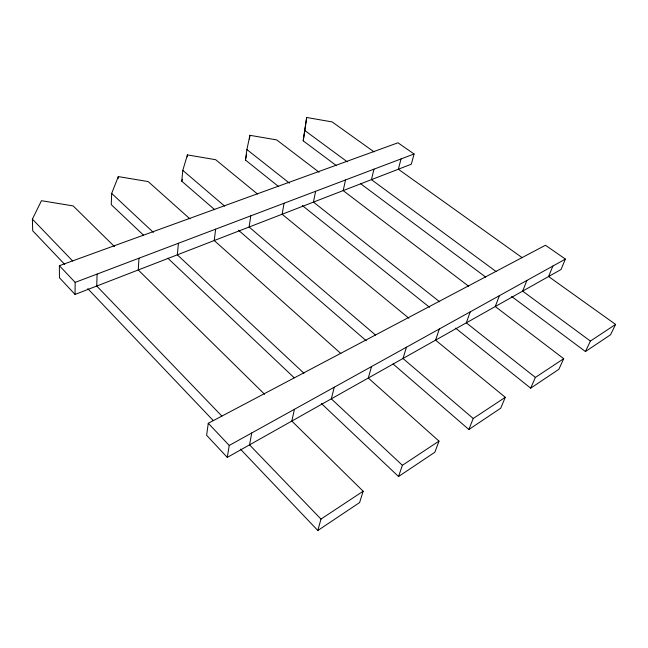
<?xml version="1.0" encoding="UTF-8"?>
<svg xmlns="http://www.w3.org/2000/svg" width="648" height="648" viewBox="0 0 648 648"><rect width="100%" height="100%" fill="white"/><g stroke="black" fill="none" stroke-linecap="round" stroke-linejoin="round"><path stroke-width="0.97" d="M75.047 294.443L75.152 282.382L59.381 265.696L397.961 142.795L414.08 153.989L411.326 164.195L75.047 294.443L59.438 277.733L59.381 265.696M97.087 274.08L96.755 286.035L221.859 416.073M189.961 218.878L148.173 181.586L118.301 176.588L111.675 193.42L111.254 204.647L143.581 235.24M118.219 178.605L118.301 176.588M138.98 258.204L138.243 269.965L264.635 394.308M214.699 209.677L181.78 181.205L182.785 170.359L187.418 154.913L215.654 159.7L257.491 194.019M178.427 243.259L177.333 254.826L303.977 373.264M187.24 156.857L187.418 154.913M336.458 165.669L303.207 140.843L306.682 117.499L332.132 121.913L374.123 151.916M215.638 229.165L214.229 240.538L340.856 353.533M303.207 140.843L306.682 117.499M208.283 423.274L206.607 435.27L227.278 457.399L561.014 269.528L565.396 259.103L545.462 245.252L208.283 423.274L229.238 445.443L227.278 457.399M278.632 186.584L245.446 160.04L246.912 149.558L249.909 135.311L276.68 139.903L319.083 172.23M249.383 139.077L249.909 135.311M250.792 215.849L249.107 227.027L375.524 335.032M284.067 203.245L282.131 214.237L408.888 318.225M251.74 432.969L249.553 444.86L320.971 519.097L317.828 530.501L240.449 449.153M315.6 191.298L313.446 202.103L439.644 301.79M245.446 160.04L246.645 154.297M294.427 409.309L291.827 421.062L363.147 491.225L359.624 502.548L317.828 530.501M345.53 179.958L343.173 190.593L468.69 286.27M373.969 169.185L371.442 179.642L496.19 271.609M334.263 387.229L331.322 398.828L402.392 465.296L398.536 476.531L321.392 403.518M401.031 158.93L398.35 169.217L522.207 257.702M371.539 366.566L368.291 378.019L438.996 441.11L434.865 452.231L398.536 476.531M181.78 181.205L182.323 179.366M406.482 347.19L402.983 358.49L473.218 418.495L468.852 429.503L393.069 363.949M439.312 328.99L435.586 340.135L505.278 397.313L500.726 408.191L468.852 429.503M470.213 311.866L466.301 322.842L535.386 377.42L563.711 358.7L495.275 306.536L499.349 295.715M526.873 280.454L522.653 291.122L590.401 341.067L615.6 324.421L548.572 276.534L552.898 266.028M455.609 328.139L530.672 388.168L535.386 377.42M563.711 358.7L558.851 369.32L530.672 388.168M511.628 296.452L585.436 351.548L590.401 341.067M64.768 264.465L32.7 230.753L32.4 219.137L41.448 200.702L73.143 205.918L114.534 246.637M615.6 324.421L610.538 334.765L585.436 351.548M320.971 519.097L363.147 491.225M402.392 465.296L438.996 441.11M473.218 418.495L505.278 397.313M229.238 445.443L565.396 259.103M75.152 282.382L414.08 153.989M305.054 130.702L347.271 161.822M360.782 183.829L485.676 277.077M246.912 149.558L289.454 183.157M302.333 205.538L429.535 307.282M182.785 170.359L224.637 206.121M238.432 230.202L366.274 340.775M111.675 193.42L153.317 232.365M167.832 258.188L294.208 377.784M32.4 219.137L72.714 261.039M87.772 288.652L213.257 420.568"/></g></svg>
